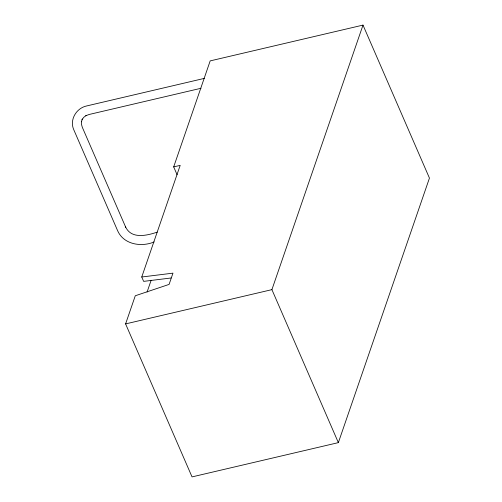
<?xml version="1.0" encoding="UTF-8"?>
<svg xmlns="http://www.w3.org/2000/svg" width="502" height="502" viewBox="0 0 502 502"><rect width="100%" height="100%" fill="white"/><g stroke="black" fill="none" stroke-linecap="round" stroke-linejoin="round"><path stroke-width="0.75" d="M177.112 174.796L173.679 166.896L210.181 60.893L363.002 25.1L429.448 178.091L338.361 442.632L192.04 476.9L125.594 323.909L135.283 295.766L169.092 284.402L172.97 273.144L141.746 277.004L143.641 281.377L171.056 277.982M141.746 277.004L180.187 165.371L173.679 166.896M147.073 292.076L151.146 280.241M338.361 442.632L271.915 289.641L363.002 25.1M204.32 78.394L86.796 105.916C76.373 107.986 69.22 119.878 73.832 129.867L117.631 230.719C123.668 244.574 141.313 247.317 154.145 241.958M200.982 88.283L89.193 114.462L85.855 115.705L86.306 115.466L83.821 117.261L82.033 119.614L82.378 119.068L81.431 121.779L81.487 121.139L81.418 124.082L82.303 127.276L125.701 227.205L125.5 226.753C131.286 239.454 146.91 235.582 157.208 232.137M125.594 323.909L271.915 289.641"/></g></svg>
